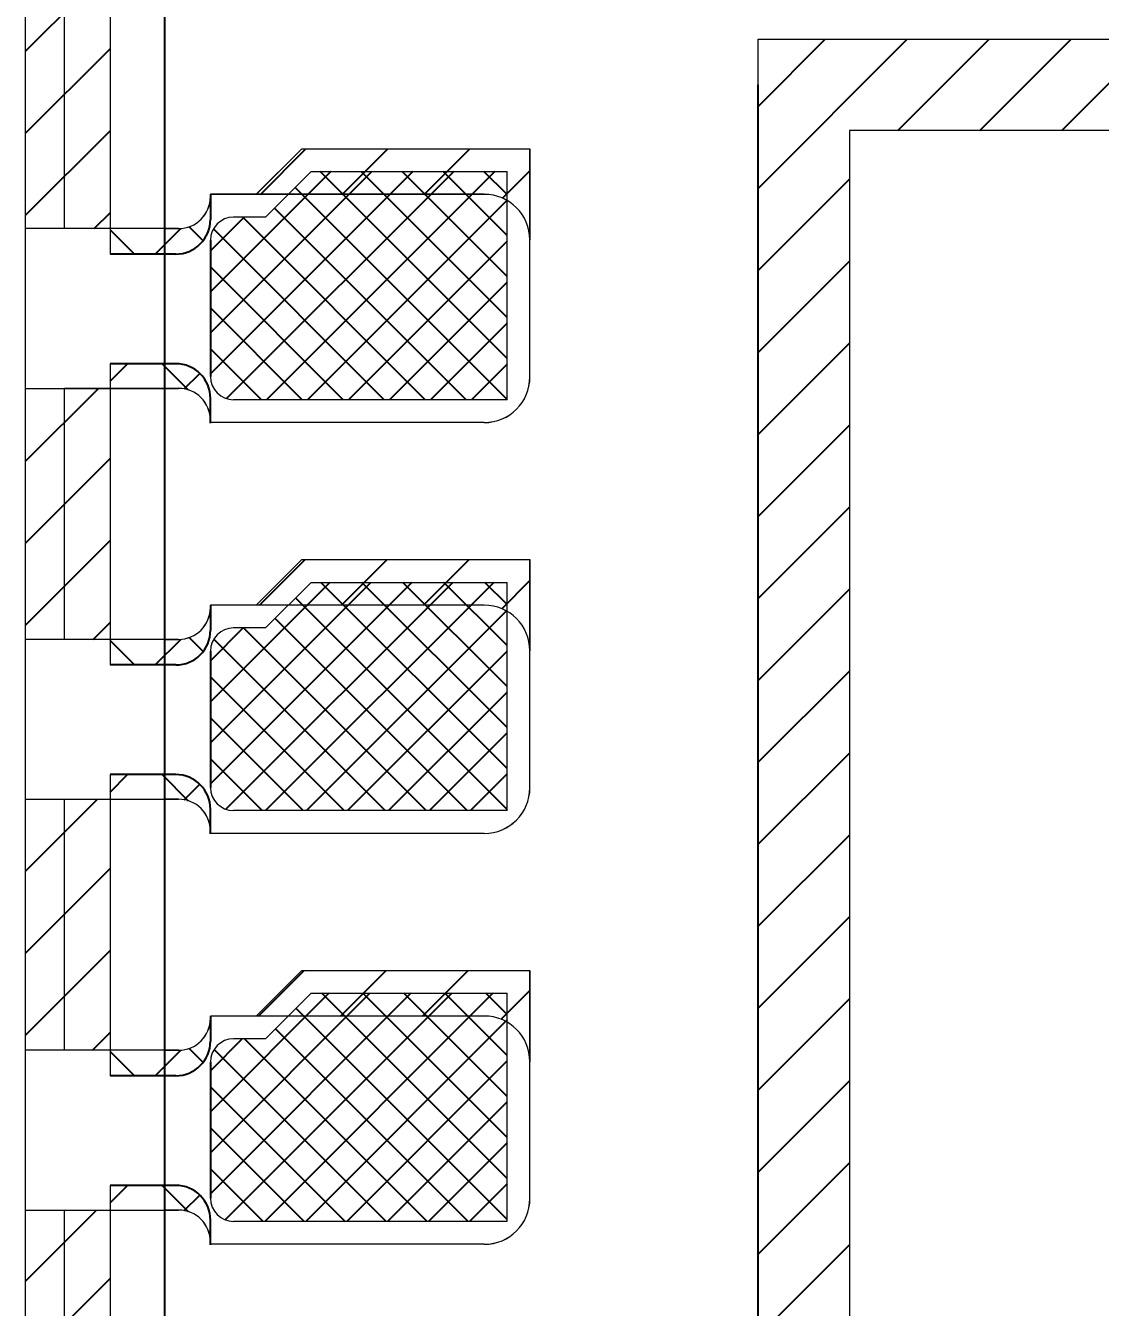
# Model space of a CAD drawing. Extents: x -4.2 to 13.4, y -4.2 to 26.3.
# Drawn here: x 10.206 to 10.795, y 22.799 to 23.501 of the extents above; entities that cross this region are included whole.
import ezdxf

# ---------------------------------------------------------------- set-up
doc = ezdxf.new("R2010")
doc.units = 0
doc.linetypes.add('SLD-Solid', pattern=[0])
doc.layers.add('AM_4', color=3, linetype='Continuous', lineweight=25)
doc.layers.add('LDF', color=7, linetype='SLD-Solid')
doc.layers.add('LF-LINE', color=1, linetype='Continuous')
doc.styles.get("Standard").update_dxf_attribs({"font": 'calibri.ttf'})
doc.dimstyles.new('副本 1 4', dxfattribs={"dimscale": 0.04, "dimtxt": 2.5, "dimasz": 2.5, "dimexe": 1.25, "dimexo": 0.625, "dimtad": 0, "dimdec": 3, "dimlfac": 2, "dimzin": 1, "dimtxsty": 'Standard', "dimcen": 2.5, "dimadec": 0, "dimazin": 0, "dimtfac": 1, "dimtdec": 3, "dimtmove": 0, "dimatfit": 3, "dimfxl": 1, "dimarcsym": 0})

# ---------------------------------------------------------------- blocks, each defined once
blk = doc.blocks.new('A$C153C7E87')
h = blk.add_hatch()
h.set_pattern_fill('ANSI31', color=256, scale=0.002, angle=-90)
h.set_pattern_definition([(315, (0.1790674, -0.5493263), (0.00449013, 0.00449013), [])])
h.paths.add_polyline_path([(0.18918, -0.5628), (0.18918, -0.49655), (0.17993, -0.49655), (0.17993, -0.5428), (0.17393, -0.5428), (0.17393, -0.5628)])
h.paths.add_polyline_path([(0.18918, -0.47905), (0.18918, -0.45155), (0.17993, -0.45155), (0.17993, -0.47905)])
h.paths.add_polyline_path([(0.18918, -0.43405), (0.18918, -0.40655), (0.17993, -0.40655), (0.17993, -0.43405)])
h.paths.add_polyline_path([(0.18918, -0.38905), (0.18918, -0.36155), (0.17993, -0.36155), (0.17993, -0.38905)])
h.paths.add_polyline_path([(0.18918, -0.34405), (0.18918, -0.31655), (0.17993, -0.31655), (0.17993, -0.34405)])
h.paths.add_polyline_path([(0.18918, -0.29905), (0.18918, -0.25405), (0.17993, -0.25405), (0.17993, -0.29905)])
h.paths.add_polyline_path([(0.18918, -0.23655), (0.18918, -0.20905), (0.17993, -0.20905), (0.17993, -0.23655)])
h.paths.add_polyline_path([(0.18918, -0.19155), (0.18918, -0.16405), (0.17993, -0.16405), (0.17993, -0.19155)])
h.paths.add_polyline_path([(0.18918, -0.14655), (0.18918, -0.11905), (0.17993, -0.11905), (0.17993, -0.14655)])
h.paths.add_polyline_path([(0.18918, -0.10155), (0.18918, -0.07405), (0.17993, -0.07405), (0.17993, -0.10155)])
h.paths.add_polyline_path([(0.18918, -0.05655), (0.18918, 0.0022), (0.17993, 0.0022), (0.17993, -0.05655)])
h.paths.add_polyline_path([(0.15893, 0.0232), (0.15893, 0.03245), (0.13818, 0.03245), (0.13818, 0.0232)])
h.paths.add_polyline_path([(0.12068, 0.0232), (0.12068, 0.03245), (0.09318, 0.03245), (0.09318, 0.0232)])
h.paths.add_polyline_path([(0.07568, 0.0232), (0.07568, 0.03245), (0.04818, 0.03245), (0.04818, 0.0232)])
h.paths.add_polyline_path([(0.03068, 0.0232), (0.03068, 0.03245), (0.00318, 0.03245), (0.00318, 0.0232)])
h.paths.add_polyline_path([(-0.01432, 0.0232), (-0.01432, 0.03245), (-0.04182, 0.03245), (-0.04182, 0.0232)])
h.paths.add_polyline_path([(-0.05932, 0.0232), (-0.05932, 0.03245), (-0.08682, 0.03245), (-0.08682, 0.0232)])
h.paths.add_polyline_path([(-0.10432, 0.0232), (-0.10432, 0.03245), (-0.13182, 0.03245), (-0.13182, 0.0232)])
h.paths.add_polyline_path([(-0.14932, 0.0232), (-0.14932, 0.03245), (-0.17682, 0.03245), (-0.17682, 0.0232)])
h.paths.add_polyline_path([(-0.19432, 0.0232), (-0.19432, 0.03245), (-0.22182, 0.03245), (-0.22182, 0.0232)])
h.paths.add_polyline_path([(-0.23932, 0.0232), (-0.23932, 0.03245), (-0.26682, 0.03245), (-0.26682, 0.0232)])
h.paths.add_polyline_path([(-0.28432, 0.0232), (-0.28432, 0.03245), (-0.31107, 0.03245), (-0.31107, 0.0232)])
h.paths.add_polyline_path([(-0.28732, -0.59805), (-0.28732, -0.5888), (-0.31107, -0.5888), (-0.31107, -0.59805)])
h.paths.add_polyline_path([(-0.24232, -0.59805), (-0.24232, -0.5888), (-0.26982, -0.5888), (-0.26982, -0.59805)])
h.paths.add_polyline_path([(-0.19732, -0.59805), (-0.19732, -0.5888), (-0.22482, -0.5888), (-0.22482, -0.59805)])
h.paths.add_polyline_path([(-0.15232, -0.59805), (-0.15232, -0.5888), (-0.17982, -0.5888), (-0.17982, -0.59805)])
h.paths.add_polyline_path([(-0.10732, -0.59805), (-0.10732, -0.5888), (-0.13482, -0.5888), (-0.13482, -0.59805)])
h.paths.add_polyline_path([(-0.06232, -0.59805), (-0.06232, -0.5888), (-0.08982, -0.5888), (-0.08982, -0.59805)])
h.paths.add_polyline_path([(-0.01732, -0.59805), (-0.01732, -0.5888), (-0.04482, -0.5888), (-0.04482, -0.59805)])
h.paths.add_polyline_path([(0.02768, -0.59805), (0.02768, -0.5888), (0.00018, -0.5888), (0.00018, -0.59805)])
h.paths.add_polyline_path([(0.07268, -0.59805), (0.07268, -0.5888), (0.04518, -0.5888), (0.04518, -0.59805)])
h.paths.add_polyline_path([(0.11768, -0.59805), (0.11768, -0.5888), (0.09018, -0.5888), (0.09018, -0.59805)])
h.paths.add_polyline_path([(0.15893, -0.59805), (0.15893, -0.5888), (0.13518, -0.5888), (0.13518, -0.59805)])
at = {"linetype": 'ByBlock', "ltscale": 10}
h = blk.add_hatch(dxfattribs=at)
h.set_pattern_fill('ANSI37', color=3, scale=0.002, angle=90, style=0)
h.set_pattern_definition([(135, (-0.193488, 0.0201184), (-0.0044901, -0.0044901), []), (225, (-0.193488, 0.0201184), (0.0044901, -0.0044901), [])])
h.paths.add_polyline_path([(-0.19432, 0.0232), (-0.19432, 0.0172), (-0.19162, 0.0172), (-0.19162, 0.0232)])
h.paths.add_polyline_path([(-0.19432, 0.0172), (-0.19432, 0.0157, -0.413571), (-0.19781, 0.0122), (-0.19542, 0.0122, 0.414214), (-0.19162, 0.016), (-0.19162, 0.0172)])
h.paths.add_polyline_path([(-0.17962, 0.0232), (-0.17962, 0.0172), (-0.17682, 0.0172), (-0.17682, 0.0232)])
h.paths.add_polyline_path([(-0.17962, 0.0172), (-0.17962, 0.016, 0.414214), (-0.17582, 0.0122), (-0.17331, 0.0122, -0.414856), (-0.17682, 0.0157), (-0.17682, 0.0172)])
h = blk.add_hatch(dxfattribs=at)
h.set_pattern_fill('ANSI37', color=3, scale=0.002, angle=90, style=0)
h.set_pattern_definition([(135, (-0.148488, 0.0201184), (-0.0044901, -0.0044901), []), (225, (-0.148488, 0.0201184), (0.0044901, -0.0044901), [])])
h.paths.add_polyline_path([(-0.14932, 0.0232), (-0.14932, 0.0172), (-0.14662, 0.0172), (-0.14662, 0.0232)])
h.paths.add_polyline_path([(-0.14932, 0.0172), (-0.14932, 0.0157, -0.413571), (-0.15281, 0.0122), (-0.15042, 0.0122, 0.414214), (-0.14662, 0.016), (-0.14662, 0.0172)])
h.paths.add_polyline_path([(-0.13462, 0.0232), (-0.13462, 0.0172), (-0.13182, 0.0172), (-0.13182, 0.0232)])
h.paths.add_polyline_path([(-0.13462, 0.0172), (-0.13462, 0.016, 0.414214), (-0.13082, 0.0122), (-0.12831, 0.0122, -0.414856), (-0.13182, 0.0157), (-0.13182, 0.0172)])
h = blk.add_hatch(dxfattribs=at)
h.set_pattern_fill('ANSI37', color=3, scale=0.002, angle=90, style=0)
h.set_pattern_definition([(135, (-0.103488, 0.0201184), (-0.0044901, -0.0044901), []), (225, (-0.103488, 0.0201184), (0.0044901, -0.0044901), [])])
h.paths.add_polyline_path([(-0.10432, 0.0232), (-0.10432, 0.0172), (-0.10162, 0.0172), (-0.10162, 0.0232)])
h.paths.add_polyline_path([(-0.10432, 0.0172), (-0.10432, 0.0157, -0.413571), (-0.10781, 0.0122), (-0.10542, 0.0122, 0.414214), (-0.10162, 0.016), (-0.10162, 0.0172)])
h.paths.add_polyline_path([(-0.08962, 0.0232), (-0.08962, 0.0172), (-0.08682, 0.0172), (-0.08682, 0.0232)])
h.paths.add_polyline_path([(-0.08962, 0.0172), (-0.08962, 0.016, 0.414214), (-0.08582, 0.0122), (-0.08331, 0.0122, -0.414856), (-0.08682, 0.0157), (-0.08682, 0.0172)])
h = blk.add_hatch()
h.set_pattern_fill('ANSI31', scale=0.002, angle=-90, style=0)
h.set_pattern_definition([(315, (-9.3719327, 7.568336), (0.004490128, 0.004490128), [])])
h.paths.add_polyline_path([(0.01193, -0.0228), (0.01193, 0.0022), (0.00693, 0.0072), (0.00693, -0.0178, -0.414214), (0.00193, -0.0228)], flags=17)
h.paths.add_polyline_path([(-0.03307, -0.0228), (-0.03307, 0.0022), (-0.03807, 0.0072), (-0.03807, -0.0178, -0.414214), (-0.04307, -0.0228)])
h.paths.add_polyline_path([(-0.07807, -0.0228), (-0.07807, 0.0022), (-0.08307, 0.0072), (-0.08307, -0.0178, -0.414214), (-0.08807, -0.0228)])
h.paths.add_polyline_path([(-0.12307, -0.0228), (-0.12307, 0.0022), (-0.12807, 0.0072), (-0.12807, -0.0178, -0.414214), (-0.13307, -0.0228)])
h.paths.add_polyline_path([(-0.16807, -0.0228), (-0.16807, 0.0022), (-0.17307, 0.0072), (-0.17307, -0.0178, -0.414214), (-0.17807, -0.0228)])
h.paths.add_polyline_path([(-0.21307, -0.0228), (-0.21307, 0.0022), (-0.21807, 0.0072), (-0.21807, -0.0178, -0.414214), (-0.22307, -0.0228)])
h.paths.add_polyline_path([(-0.25807, -0.0228), (-0.25807, 0.0022), (-0.26307, 0.0072), (-0.26307, -0.0178, -0.414214), (-0.26807, -0.0228)])
h.paths.add_polyline_path([(-0.28307, -0.0228, -0.414214), (-0.28807, -0.0178), (-0.28807, 0.0072), (-0.29307, 0.0022), (-0.29307, -0.0228)])
h.paths.add_polyline_path([(-0.28607, -0.0478), (-0.28607, -0.0378), (-0.31107, -0.0378), (-0.31607, -0.0428), (-0.29107, -0.0428, -0.414214)])
h.paths.add_polyline_path([(-0.28607, -0.0728), (-0.28607, -0.0628, -0.414214), (-0.29107, -0.0678), (-0.31607, -0.0678), (-0.31107, -0.0728)])
h.paths.add_polyline_path([(-0.29107, -0.1328, -0.414214), (-0.28607, -0.1378), (-0.28607, -0.1278), (-0.31107, -0.1278), (-0.31607, -0.1328)])
h.paths.add_polyline_path([(-0.28607, -0.1628), (-0.28607, -0.1528, -0.414214), (-0.29107, -0.1578), (-0.31607, -0.1578), (-0.31107, -0.1628)])
h.paths.add_polyline_path([(-0.28607, -0.2078), (-0.28607, -0.1978, -0.414214), (-0.29107, -0.2028), (-0.31607, -0.2028), (-0.31107, -0.2078)])
h.paths.add_polyline_path([(-0.29107, -0.2678, -0.414214), (-0.28607, -0.2728), (-0.28607, -0.2628), (-0.31107, -0.2628), (-0.31607, -0.2678)])
h.paths.add_polyline_path([(-0.25107, -0.3378), (-0.25107, -0.3228), (-0.25107, -0.2928), (-0.26107, -0.2928), (-0.26107, -0.3003), (-0.28607, -0.3003), (-0.28607, -0.2878, -0.414214), (-0.29107, -0.2928), (-0.31707, -0.2928), (-0.31207, -0.2978), (-0.31207, -0.3078), (-0.31707, -0.3128), (-0.32107, -0.3128), (-0.32107, -0.31305, -0.414214), (-0.32457, -0.31655), (-0.32607, -0.31655), (-0.32607, -0.33405), (-0.32457, -0.33405, -0.414214), (-0.32107, -0.33755), (-0.32107, -0.3378)])
h.paths.add_polyline_path([(-0.18107, -0.3478), (-0.18107, -0.3003), (-0.20607, -0.3003), (-0.20607, -0.3228), (-0.22857, -0.3228), (-0.22857, -0.3478)])
h.paths.add_polyline_path([(0.13893, -0.5428), (0.13893, -0.5728), (0.14893, -0.5628), (0.17393, -0.5628), (0.17393, -0.5428), (0.14893, -0.5428), (0.14893, -0.5253, 0.414214), (0.13893, -0.5153), (-0.29107, -0.5153, 0.414214), (-0.30107, -0.5253), (-0.30107, -0.5428), (-0.32607, -0.5428), (-0.32607, -0.5628), (-0.30107, -0.5628), (-0.29107, -0.5728), (-0.29107, -0.5428)])
h.paths.add_polyline_path([(-0.25107, -0.5688), (-0.24607, -0.5738), (-0.24607, -0.5578), (-0.26607, -0.5578), (-0.26607, -0.5738), (-0.26107, -0.5688)])
h.paths.add_polyline_path([(-0.20607, -0.5688), (-0.20107, -0.5738), (-0.20107, -0.5578), (-0.22107, -0.5578), (-0.22107, -0.5738), (-0.21607, -0.5688)])
h.paths.add_polyline_path([(-0.16107, -0.5688), (-0.15607, -0.5738), (-0.15607, -0.5578), (-0.17607, -0.5578), (-0.17607, -0.5738), (-0.17107, -0.5688)])
h.paths.add_polyline_path([(-0.11607, -0.5688), (-0.11107, -0.5738), (-0.11107, -0.5578), (-0.13107, -0.5578), (-0.13107, -0.5738), (-0.12607, -0.5688)])
h.paths.add_polyline_path([(-0.07107, -0.5688), (-0.06607, -0.5738), (-0.06607, -0.5578), (-0.08607, -0.5578), (-0.08607, -0.5738), (-0.08107, -0.5688)])
h.paths.add_polyline_path([(-0.02607, -0.5688), (-0.02107, -0.5738), (-0.02107, -0.5578), (-0.04107, -0.5578), (-0.04107, -0.5738), (-0.03607, -0.5688)])
h.paths.add_polyline_path([(0.01893, -0.5688), (0.02393, -0.5738), (0.02393, -0.5578), (0.00393, -0.5578), (0.00393, -0.5738), (0.00893, -0.5688)])
h.paths.add_polyline_path([(0.06393, -0.5688), (0.06893, -0.5738), (0.06893, -0.5578), (0.04893, -0.5578), (0.04893, -0.5738), (0.05393, -0.5688)])
h.paths.add_polyline_path([(0.10893, -0.5688), (0.11393, -0.5738), (0.11393, -0.5578), (0.09393, -0.5578), (0.09393, -0.5738), (0.09893, -0.5688)])
h.paths.add_polyline_path([(0.16493, -0.4753), (0.15993, -0.4703), (0.15993, -0.4603), (0.16493, -0.4553), (0.14893, -0.4553), (0.14893, -0.4753)])
h.paths.add_polyline_path([(0.16493, -0.4303), (0.15993, -0.4253), (0.15993, -0.4153), (0.16493, -0.4103), (0.14893, -0.4103), (0.14893, -0.4303)])
h.paths.add_polyline_path([(0.16493, -0.3853), (0.15993, -0.3803), (0.15993, -0.3703), (0.16493, -0.3653), (0.14893, -0.3653), (0.14893, -0.3853)])
h.paths.add_polyline_path([(0.16493, -0.3403), (0.15993, -0.3353), (0.15993, -0.3253), (0.16493, -0.3203), (0.14893, -0.3203), (0.14893, -0.3403)])
h.paths.add_polyline_path([(0.14693, -0.0578), (0.14693, -0.0528), (0.14693, 0.0022), (0.14227, 0.00686), (0.14193, 0.00651), (0.14193, -0.0178, -0.414214), (0.13693, -0.0228), (0.12193, -0.0228, -0.414214), (0.11693, -0.0178), (0.11693, 0.0072), (0.11193, 0.0022), (0.11193, -0.0628), (0.01193, -0.0628), (0.01193, -0.0478), (-0.04107, -0.0478, 0.414214), (-0.04607, -0.0528), (-0.04607, -0.0703, 0.414214), (-0.03857, -0.0778), (-0.03607, -0.0778), (-0.03607, -0.0578), (0.00693, -0.0578), (0.00693, -0.0678), (0.11693, -0.0678), (0.11693, -0.0578)])
h.paths.add_polyline_path([(0.16493, -0.0978), (0.15993, -0.0928), (0.15993, -0.0828), (0.16493, -0.0778), (0.14893, -0.0778), (0.14893, -0.0978)])
h.paths.add_polyline_path([(0.16493, -0.1428), (0.15993, -0.1378), (0.15993, -0.1278), (0.16493, -0.1228), (0.14893, -0.1228), (0.14893, -0.1428)])
h.paths.add_polyline_path([(0.16493, -0.1878), (0.15993, -0.1828), (0.15993, -0.1728), (0.16493, -0.1678), (0.14893, -0.1678), (0.14893, -0.1878)])
h.paths.add_polyline_path([(0.16493, -0.2328), (0.15993, -0.2278), (0.15993, -0.2178), (0.16493, -0.2128), (0.14893, -0.2128), (0.14893, -0.2328)])
h.paths.add_polyline_path([(0.15993, -0.2628), (0.15993, -0.2578), (0.14693, -0.2578), (0.14693, -0.2528), (-0.03607, -0.2528), (-0.03607, -0.0928), (-0.03857, -0.0928, 0.414214), (-0.04607, -0.1003), (-0.04607, -0.2578, 0.414214), (-0.04107, -0.2628)])
h.paths.add_polyline_path([(-0.26107, -0.2478), (-0.26107, -0.2628), (-0.16607, -0.2628), (-0.16607, -0.2928), (-0.07607, -0.2928), (-0.07607, -0.26949), (-0.07607, -0.2628), (-0.06607, -0.2628), (-0.06607, -0.0478), (-0.26107, -0.0478), (-0.26107, -0.0878), (-0.29107, -0.0878, -0.414214), (-0.28607, -0.0928), (-0.28607, -0.1078, -0.414214), (-0.29107, -0.1128), (-0.26107, -0.1128), (-0.26107, -0.2228), (-0.29107, -0.2228, -0.414214), (-0.28607, -0.2278), (-0.28607, -0.2428, -0.414214), (-0.29107, -0.2478)])
h.paths.add_polyline_path([(-0.25107, -0.0828), (-0.22607, -0.0578), (-0.07607, -0.0578), (-0.07607, -0.2528), (-0.25107, -0.2528)], flags=16)
edge = h.paths.add_edge_path()
edge.add_line((0.07193, 0.0082), (0.05193, 0.0082))
edge.add_line((0.05193, 0.0082), (0.05193, -0.0178))
edge.add_arc((0.04693, -0.0178), 0.005, -90, 0, ccw=False)
edge.add_line((0.04693, -0.0228), (0.03193, -0.0228))
edge.add_arc((0.03193, -0.0178), 0.005, -180, -90, ccw=False)
edge.add_line((0.02693, -0.0178), (0.02693, -0.0378))
edge.add_line((0.02693, -0.0378), (0.02693, -0.0478))
edge.add_line((0.02693, -0.0478), (0.09693, -0.0478))
edge.add_line((0.09693, -0.0478), (0.09693, -0.0178))
edge.add_arc((0.09193, -0.0178), 0.005, -90, 0, ccw=False)
edge.add_line((0.09193, -0.0228), (0.07693, -0.0228))
edge.add_arc((0.07693, -0.0178), 0.005, -180, -90, ccw=False)
edge.add_line((0.07193, -0.0178), (0.07193, 0.0082))
h = blk.add_hatch()
h.set_pattern_fill('NET', color=3, scale=0.002, angle=-45)
h.set_pattern_definition([(315, (-0.203535, 1.6764185), (0.004490128, 0.004490128), []), (45, (-0.203535, 1.6764185), (-0.004490128, 0.004490128), [])])
edge = h.paths.add_edge_path()
edge.add_line((-0.03607, -0.0778), (-0.03607, -0.0928))
edge.add_line((-0.03607, -0.0928), (0.09643, -0.0928))
edge.add_arc((0.09643, -0.0853), 0.0075, 270, 360)
edge.add_arc((0.09643, -0.0853), 0.0075, 0, 90)
edge.add_line((0.09643, -0.0778), (-0.03607, -0.0778))
edge = h.paths.add_edge_path()
edge.add_arc((0.15893, -0.0653), 0.005, 0, 360)
edge = h.paths.add_edge_path()
edge.add_arc((0.15893, -0.1103), 0.005, 0, 360)
edge = h.paths.add_edge_path()
edge.add_arc((0.15893, -0.1553), 0.005, 0, 360)
edge = h.paths.add_edge_path()
edge.add_arc((0.15893, -0.2003), 0.005, 0, 360)
edge = h.paths.add_edge_path()
edge.add_arc((0.15893, -0.2453), 0.005, 0, 360)
edge = h.paths.add_edge_path()
edge.add_arc((0.15893, -0.3078), 0.005, 0, 360)
edge = h.paths.add_edge_path()
edge.add_arc((0.15893, -0.3528), 0.005, 0, 360)
edge = h.paths.add_edge_path()
edge.add_arc((0.15893, -0.3978), 0.005, 0, 360)
edge = h.paths.add_edge_path()
edge.add_arc((0.15893, -0.4428), 0.005, 0, 360)
edge = h.paths.add_edge_path()
edge.add_arc((0.15893, -0.4878), 0.005, 0, 360)
h.paths.add_polyline_path([(0.13893, -0.4953), (0.13893, -0.2928), (-0.07607, -0.2928), (-0.07607, -0.3028), (-0.07607, -0.31655), (-0.06107, -0.31655), (-0.06107, -0.30655), (-0.02107, -0.30655), (-0.02107, -0.47405), (-0.12107, -0.47405), (-0.12107, -0.31655), (-0.07607, -0.31655), (-0.07607, -0.3028), (-0.16607, -0.3028), (-0.16607, -0.3628), (-0.29107, -0.3628), (-0.29107, -0.4953)])
h.paths.add_polyline_path([(0.00893, -0.47405), (0.00893, -0.30655), (0.10893, -0.30655), (0.10893, -0.47405)], flags=16)
h.paths.add_polyline_path([(-0.15107, -0.47405), (-0.25107, -0.47405), (-0.25107, -0.37405), (-0.15107, -0.37405)], flags=16)
h.paths.add_polyline_path([(-0.22857, -0.3003), (-0.20607, -0.3003), (-0.20607, -0.2928), (-0.24357, -0.2928), (-0.24357, -0.3228), (-0.22857, -0.3228)], flags=17)
edge = h.paths.add_edge_path()
edge.add_arc((-0.31207, -0.3878), 0.005, 0, 360)
edge = h.paths.add_edge_path()
edge.add_arc((-0.31207, -0.4328), 0.005, 0, 360)
edge = h.paths.add_edge_path()
edge.add_arc((-0.31207, -0.4778), 0.005, 0, 360)
at = {"color": 6, "linetype": 'SLD-Solid'}
blk.add_line((-0.32607, 0.0172), (0.17393, 0.0172), dxfattribs=at)
blk.add_line((-0.32607, 0.0172), (0.17393, 0.0172), dxfattribs=at)
at = {"layer": 'LDF', "linetype": 'SLD-Solid', "lineweight": 15}
for p, q in [((-0.34132, 0.03245), (0.18918, 0.03245)), ((-0.22182, 0.03245), (-0.19432, 0.03245)), ((-0.22182, 0.03245), (-0.19432, 0.03245)), ((-0.19432, 0.03245), (-0.19432, 0.0232)), ((-0.19432, 0.03245), (-0.19432, 0.0172)), ((-0.19432, 0.03245), (-0.19432, 0.0232)), ((-0.19432, 0.03245), (-0.19432, 0.0172)), ((-0.17682, 0.0172), (-0.17682, 0.03245)), ((-0.17682, 0.0232), (-0.17682, 0.03245)), ((-0.17682, 0.03245), (-0.14932, 0.03245)), ((-0.17682, 0.0172), (-0.17682, 0.03245)), ((-0.17682, 0.0232), (-0.17682, 0.03245)), ((-0.17682, 0.03245), (-0.14932, 0.03245)), ((-0.14932, 0.03245), (-0.14932, 0.0232)), ((-0.14932, 0.03245), (-0.14932, 0.0172)), ((-0.14932, 0.03245), (-0.14932, 0.0232)), ((-0.14932, 0.03245), (-0.14932, 0.0172)), ((-0.13182, 0.0172), (-0.13182, 0.03245)), ((-0.13182, 0.0232), (-0.13182, 0.03245)), ((-0.13182, 0.03245), (-0.10432, 0.03245)), ((-0.13182, 0.0172), (-0.13182, 0.03245)), ((-0.13182, 0.0232), (-0.13182, 0.03245)), ((-0.13182, 0.03245), (-0.10432, 0.03245)), ((-0.10432, 0.03245), (-0.10432, 0.0232)), ((-0.10432, 0.03245), (-0.10432, 0.0172)), ((-0.10432, 0.03245), (-0.10432, 0.0232)), ((-0.10432, 0.03245), (-0.10432, 0.0172)), ((-0.08682, 0.0172), (-0.08682, 0.03245)), ((-0.08682, 0.0232), (-0.08682, 0.03245)), ((-0.08682, 0.03245), (-0.05932, 0.03245)), ((-0.08682, 0.0172), (-0.08682, 0.03245)), ((-0.08682, 0.0232), (-0.08682, 0.03245)), ((-0.08682, 0.03245), (-0.05932, 0.03245)), ((-0.19432, 0.0282), (-0.19432, 0.0172)), ((-0.17682, 0.0172), (-0.17682, 0.0282)), ((-0.14932, 0.0282), (-0.14932, 0.0172)), ((-0.13182, 0.0172), (-0.13182, 0.0282)), ((-0.10432, 0.0282), (-0.10432, 0.0172)), ((-0.08682, 0.0172), (-0.08682, 0.0282)), ((-0.19162, 0.0232), (-0.22462, 0.0232)), ((-0.19162, 0.0232), (-0.22462, 0.0232)), ((-0.19432, 0.0232), (-0.19432, 0.0172)), ((-0.19432, 0.0232), (-0.19432, 0.0172)), ((-0.19432, 0.0232), (-0.19432, 0.0172)), ((-0.19432, 0.0232), (-0.19432, 0.0172)), ((-0.14662, 0.0232), (-0.17962, 0.0232)), ((-0.14662, 0.0232), (-0.17861, 0.0232)), ((-0.17682, 0.0172), (-0.17682, 0.0232)), ((-0.17682, 0.0172), (-0.17682, 0.0232)), ((-0.17682, 0.0172), (-0.17682, 0.0232)), ((-0.17682, 0.0172), (-0.17682, 0.0232)), ((-0.14932, 0.0232), (-0.14932, 0.0172)), ((-0.14932, 0.0232), (-0.14932, 0.0172)), ((-0.14932, 0.0232), (-0.14932, 0.0172)), ((-0.14932, 0.0232), (-0.14932, 0.0172)), ((-0.10162, 0.0232), (-0.13462, 0.0232)), ((-0.10162, 0.0232), (-0.13462, 0.0232)), ((-0.13182, 0.0172), (-0.13182, 0.0232)), ((-0.13182, 0.0172), (-0.13182, 0.0232)), ((-0.13182, 0.0172), (-0.13182, 0.0232)), ((-0.13182, 0.0172), (-0.13182, 0.0232)), ((-0.10432, 0.0232), (-0.10432, 0.0172)), ((-0.10432, 0.0232), (-0.10432, 0.0172)), ((-0.10432, 0.0232), (-0.10432, 0.0172)), ((-0.10432, 0.0232), (-0.10432, 0.0172)), ((-0.05662, 0.0232), (-0.08962, 0.0232)), ((-0.05662, 0.0232), (-0.08962, 0.0232)), ((-0.08682, 0.0172), (-0.08682, 0.0232)), ((-0.08682, 0.0172), (-0.08682, 0.0232)), ((-0.08682, 0.0172), (-0.08682, 0.0232)), ((-0.08682, 0.0172), (-0.08682, 0.0232)), ((-0.19432, 0.0172), (-0.19432, 0.0157)), ((-0.19432, 0.0172), (-0.19432, 0.0157)), ((-0.19432, 0.0172), (-0.17682, 0.0172)), ((-0.19432, 0.0157), (-0.19432, 0.0172)), ((-0.19432, 0.0172), (-0.19432, 0.0157)), ((-0.17682, 0.0157), (-0.17682, 0.0172)), ((-0.17682, 0.0157), (-0.17682, 0.0172)), ((-0.17682, 0.0172), (-0.17682, 0.0157)), ((-0.17682, 0.0157), (-0.17682, 0.0172)), ((-0.14932, 0.0172), (-0.14932, 0.0157)), ((-0.14932, 0.0172), (-0.14932, 0.0157)), ((-0.14932, 0.0172), (-0.13182, 0.0172)), ((-0.14932, 0.0157), (-0.14932, 0.0172)), ((-0.14932, 0.0172), (-0.14932, 0.0157)), ((-0.13182, 0.0157), (-0.13182, 0.0172)), ((-0.13182, 0.0157), (-0.13182, 0.0172)), ((-0.13182, 0.0172), (-0.13182, 0.0157)), ((-0.13182, 0.0157), (-0.13182, 0.0172)), ((-0.10432, 0.0172), (-0.10432, 0.0157)), ((-0.10432, 0.0172), (-0.10432, 0.0157)), ((-0.10432, 0.0172), (-0.08682, 0.0172)), ((-0.10432, 0.0157), (-0.10432, 0.0172)), ((-0.10432, 0.0172), (-0.10432, 0.0157)), ((-0.08682, 0.0157), (-0.08682, 0.0172)), ((-0.08682, 0.0157), (-0.08682, 0.0172)), ((-0.08682, 0.0172), (-0.08682, 0.0157)), ((-0.08682, 0.0157), (-0.08682, 0.0172)), ((-0.19807, 0.0122), (-0.19782, 0.0122)), ((-0.19807, -0.0178), (-0.19807, 0.0122)), ((-0.19807, 0.0122), (-0.19782, 0.0122)), ((-0.19782, 0.0122), (-0.19807, 0.0122)), ((-0.19807, 0.0122), (-0.19782, 0.0122)), ((-0.17332, 0.0122), (-0.17307, 0.0122)), ((-0.17332, 0.0122), (-0.17307, 0.0122)), ((-0.17307, 0.0122), (-0.17332, 0.0122)), ((-0.17332, 0.0122), (-0.17307, 0.0122)), ((-0.17307, 0.0072), (-0.17307, 0.0122)), ((-0.17307, -0.0178), (-0.17307, 0.0122)), ((-0.15307, 0.0122), (-0.15282, 0.0122)), ((-0.15307, -0.0178), (-0.15307, 0.0122)), ((-0.15307, 0.0122), (-0.15282, 0.0122)), ((-0.15282, 0.0122), (-0.15307, 0.0122)), ((-0.15307, 0.0122), (-0.15282, 0.0122)), ((-0.12832, 0.0122), (-0.12807, 0.0122)), ((-0.12832, 0.0122), (-0.12807, 0.0122)), ((-0.12807, 0.0122), (-0.12832, 0.0122)), ((-0.12832, 0.0122), (-0.12807, 0.0122)), ((-0.12807, 0.0072), (-0.12807, 0.0122)), ((-0.12807, -0.0178), (-0.12807, 0.0122)), ((-0.10807, 0.0122), (-0.10782, 0.0122)), ((-0.10807, -0.0178), (-0.10807, 0.0122)), ((-0.10807, 0.0122), (-0.10782, 0.0122)), ((-0.10782, 0.0122), (-0.10807, 0.0122)), ((-0.10807, 0.0122), (-0.10782, 0.0122)), ((-0.08332, 0.0122), (-0.08307, 0.0122)), ((-0.08332, 0.0122), (-0.08307, 0.0122)), ((-0.08307, 0.0122), (-0.08332, 0.0122)), ((-0.08332, 0.0122), (-0.08307, 0.0122)), ((-0.08307, 0.0072), (-0.08307, 0.0122)), ((-0.08307, -0.0178), (-0.08307, 0.0122)), ((-0.17307, -0.0178), (-0.17307, 0.0072)), ((-0.17307, 0.0072), (-0.16807, 0.0022)), ((-0.12807, -0.0178), (-0.12807, 0.0072)), ((-0.12807, 0.0072), (-0.12307, 0.0022)), ((-0.08307, -0.0178), (-0.08307, 0.0072)), ((-0.08307, 0.0072), (-0.07807, 0.0022)), ((-0.16807, 0.0022), (-0.16807, -0.0228)), ((-0.12307, 0.0022), (-0.12307, -0.0228)), ((-0.07807, 0.0022), (-0.07807, -0.0228)), ((-0.19307, -0.0228), (-0.17807, -0.0228)), ((-0.19307, -0.0228), (-0.16807, -0.0228)), ((-0.16807, -0.0228), (-0.17807, -0.0228)), ((-0.14807, -0.0228), (-0.13307, -0.0228)), ((-0.14807, -0.0228), (-0.12307, -0.0228)), ((-0.12307, -0.0228), (-0.13307, -0.0228)), ((-0.10307, -0.0228), (-0.08807, -0.0228)), ((-0.10307, -0.0228), (-0.07807, -0.0228)), ((-0.07807, -0.0228), (-0.08807, -0.0228)), ((-0.26107, -0.0478), (-0.06607, -0.0478)), ((-0.06607, -0.0478), (-0.06607, -0.2628)), ((-0.07607, -0.0578), (-0.22607, -0.0578)), ((-0.07607, -0.2528), (-0.07607, -0.0578))]:
    blk.add_line(p, q, dxfattribs=at)
for centre, radius, start, end in [((-0.19782, 0.0157), 0.0035, 270, 0), ((-0.19782, 0.0157), 0.0035, 270, 0), ((-0.19782, 0.0157), 0.0035, 270, 0), ((-0.19782, 0.0157), 0.0035, 270, 0), ((-0.19782, 0.0157), 0.0035, 270, 0), ((-0.19782, 0.0157), 0.0035, 270, 0), ((-0.19782, 0.0157), 0.0035, 270, 0), ((-0.17332, 0.0157), 0.0035, 180, 270), ((-0.17332, 0.0157), 0.0035, 180, 270), ((-0.17332, 0.0157), 0.0035, 180, 270), ((-0.17332, 0.0157), 0.0035, 180, 270), ((-0.17332, 0.0157), 0.0035, 180, 270), ((-0.17332, 0.0157), 0.0035, 180, 270), ((-0.15282, 0.0157), 0.0035, 270, 0), ((-0.15282, 0.0157), 0.0035, 270, 0), ((-0.15282, 0.0157), 0.0035, 270, 0), ((-0.15282, 0.0157), 0.0035, 270, 0), ((-0.15282, 0.0157), 0.0035, 270, 0), ((-0.15282, 0.0157), 0.0035, 270, 0), ((-0.15282, 0.0157), 0.0035, 270, 0), ((-0.12832, 0.0157), 0.0035, 180, 270), ((-0.12832, 0.0157), 0.0035, 180, 270), ((-0.12832, 0.0157), 0.0035, 180, 270), ((-0.12832, 0.0157), 0.0035, 180, 270), ((-0.12832, 0.0157), 0.0035, 180, 270), ((-0.12832, 0.0157), 0.0035, 180, 270), ((-0.10782, 0.0157), 0.0035, 270, 0), ((-0.10782, 0.0157), 0.0035, 270, 0), ((-0.10782, 0.0157), 0.0035, 270, 0), ((-0.10782, 0.0157), 0.0035, 270, 0), ((-0.10782, 0.0157), 0.0035, 270, 0), ((-0.10782, 0.0157), 0.0035, 270, 0), ((-0.10782, 0.0157), 0.0035, 270, 0), ((-0.08332, 0.0157), 0.0035, 180, 270), ((-0.08332, 0.0157), 0.0035, 180, 270), ((-0.08332, 0.0157), 0.0035, 180, 270), ((-0.08332, 0.0157), 0.0035, 180, 270), ((-0.08332, 0.0157), 0.0035, 180, 270), ((-0.08332, 0.0157), 0.0035, 180, 270), ((-0.19307, -0.0178), 0.005, 180, 270), ((-0.19307, -0.0178), 0.005, 180, 270), ((-0.17807, -0.0178), 0.005, 270, 0), ((-0.17807, -0.0178), 0.005, 270, 0), ((-0.14807, -0.0178), 0.005, 180, 270), ((-0.14807, -0.0178), 0.005, 180, 270), ((-0.13307, -0.0178), 0.005, 270, 0), ((-0.13307, -0.0178), 0.005, 270, 0), ((-0.10307, -0.0178), 0.005, 180, 270), ((-0.10307, -0.0178), 0.005, 180, 270), ((-0.08807, -0.0178), 0.005, 270, 0), ((-0.08807, -0.0178), 0.005, 270, 0)]:
    blk.add_arc(centre, radius, start, end, dxfattribs=at)
at = {"layer": 'LF-LINE'}
for p, q in [((-0.19162, 0.016), (-0.19162, 0.0232)), ((-0.17962, 0.016), (-0.17962, 0.0232)), ((-0.14662, 0.016), (-0.14662, 0.0232)), ((-0.13462, 0.016), (-0.13462, 0.0232)), ((-0.10162, 0.016), (-0.10162, 0.0232)), ((-0.08962, 0.016), (-0.08962, 0.0232)), ((-0.19812, 0.0122), (-0.19542, 0.0122)), ((-0.17312, 0.0122), (-0.17582, 0.0122)), ((-0.15312, 0.0122), (-0.15042, 0.0122)), ((-0.12812, 0.0122), (-0.13082, 0.0122)), ((-0.10812, 0.0122), (-0.10542, 0.0122)), ((-0.08312, 0.0122), (-0.08582, 0.0122))]:
    blk.add_line(p, q, dxfattribs=at)
for centre, start, end in [((-0.19542, 0.016), 270, 0), ((-0.17582, 0.016), 180, 270), ((-0.15042, 0.016), 270, 0), ((-0.13082, 0.016), 180, 270), ((-0.10542, 0.016), 270, 0), ((-0.08582, 0.016), 180, 270)]:
    blk.add_arc(centre, 0.0038, start, end, dxfattribs=at)
blk = doc.blocks.new('*D20')
at = {"layer": 'AM_4', "color": 0, "linetype": 'ByBlock', "lineweight": -2, "transparency": 16777216}
for p, q in [((637.64994, 1023.53677), (637.64994, 1023.6565)), ((638.47537, 1023.43677), (637.59994, 1023.43677)), ((637.64994, 1023.31177), (637.64994, 1023.43677)), ((638.47537, 1023.31177), (637.59994, 1023.31177)), ((637.64994, 1023.21177), (637.64994, 1023.11177))]:
    blk.add_line(p, q, dxfattribs=at)
at = {"layer": 'AM_4', "color": 0, "linetype": 'ByBlock', "transparency": 16777216}
for points in [[(637.63327, 1023.53677), (637.6666, 1023.53677), (637.64994, 1023.43677)], [(637.63327, 1023.21177), (637.6666, 1023.21177), (637.64994, 1023.31177)]]:
    blk.add_solid(points, dxfattribs=at)
at = {"layer": 'Defpoints', "color": 0, "linetype": 'ByBlock', "transparency": 16777216}
for p in [(637.64994, 1023.43677), (638.50037, 1023.43677), (638.50037, 1023.31177)]:
    blk.add_point(p, dxfattribs=at)
at = {"layer": 'AM_4', "color": 0, "linetype": 'ByBlock', "transparency": 16777216, "insert": (637.64994, 1023.93304), "char_height": 0.1, "attachment_point": 5, "rotation": 90}
blk.add_mtext('min0.25', dxfattribs=at)
blk = doc.blocks.new('*D26')
at = {"layer": 'AM_4', "color": 0, "linetype": 'ByBlock', "lineweight": -2, "transparency": 16777216}
for p, q in [((637.94977, 1022.41177), (637.94977, 1022.51865)), ((638.4874, 1022.31177), (637.89977, 1022.31177)), ((637.94977, 1022.16177), (637.94977, 1022.31177)), ((638.4874, 1022.16177), (637.89977, 1022.16177)), ((637.94977, 1022.06177), (637.94977, 1021.96177))]:
    blk.add_line(p, q, dxfattribs=at)
at = {"layer": 'AM_4', "color": 0, "linetype": 'ByBlock', "transparency": 16777216}
for points in [[(637.9331, 1022.41177), (637.96643, 1022.41177), (637.94977, 1022.31177)], [(637.9331, 1022.06177), (637.96643, 1022.06177), (637.94977, 1022.16177)]]:
    blk.add_solid(points, dxfattribs=at)
at = {"layer": 'Defpoints', "color": 0, "linetype": 'ByBlock', "transparency": 16777216}
for p in [(638.5124, 1022.31177), (637.94977, 1022.16177), (638.5124, 1022.16177)]:
    blk.add_point(p, dxfattribs=at)
at = {"layer": 'AM_4', "color": 0, "linetype": 'ByBlock', "transparency": 16777216, "insert": (637.94977, 1022.83677), "char_height": 0.1, "attachment_point": 5, "rotation": 90}
blk.add_mtext('min0,300', dxfattribs=at)

msp = doc.modelspace()

# ---------------------------------------------------------------- linework, layer by layer
at = {"color": 6, "linetype": 'SLD-Solid'}
msp.add_line((10.28254, 22.19332), (10.28254, 24.69332), dxfattribs=at)
at = {"color": 252, "linetype": 'ByBlock'}
msp.add_line((10.60754, 22.51832), (10.60754, 23.46832), dxfattribs=at)
at = {"layer": 'AM_4', "color": 6, "linetype": 'Continuous'}
for p, q in [((10.41834, 23.42082), (10.30754, 23.31002)), ((10.39589, 23.42082), (10.30754, 23.33247)), ((10.37344, 23.42082), (10.30754, 23.35492)), ((10.44079, 23.42082), (10.31639, 23.29642)), ((10.46324, 23.42082), (10.33824, 23.29582)), ((10.47004, 23.31836), (10.36757, 23.42082)), ((10.47004, 23.34081), (10.39003, 23.42082)), ((10.47004, 23.36326), (10.41248, 23.42082)), ((10.47004, 23.38571), (10.43493, 23.42082)), ((10.47004, 23.40816), (10.45738, 23.42082)), ((10.47004, 23.29591), (10.35392, 23.41203)), ((10.47004, 23.40517), (10.36069, 23.29582)), ((10.32599, 23.39582), (10.30754, 23.37738)), ((10.42522, 23.29582), (10.32522, 23.39582)), ((10.44767, 23.29582), (10.3427, 23.4008)), ((10.40277, 23.29582), (10.3092, 23.3894)), ((10.47004, 23.38272), (10.38314, 23.29582)), ((10.38032, 23.29582), (10.30754, 23.36861)), ((10.47004, 23.36027), (10.40559, 23.29582)), ((10.35787, 23.29582), (10.30754, 23.34615)), ((10.47004, 23.33782), (10.42804, 23.29582)), ((10.33542, 23.29582), (10.30754, 23.3237)), ((10.47004, 23.31537), (10.45049, 23.29582)), ((10.41785, 23.19582), (10.30754, 23.08552)), ((10.3954, 23.19582), (10.30754, 23.10797)), ((10.37295, 23.19582), (10.30754, 23.13042)), ((10.4403, 23.19582), (10.31602, 23.07155)), ((10.46275, 23.19582), (10.33775, 23.07082)), ((10.47004, 23.09385), (10.36807, 23.19582)), ((10.47004, 23.1163), (10.39052, 23.19582)), ((10.47004, 23.13875), (10.41297, 23.19582)), ((10.47004, 23.1612), (10.43542, 23.19582)), ((10.47004, 23.18365), (10.45787, 23.19582)), ((10.47004, 23.0714), (10.35417, 23.18727)), ((10.47004, 23.18066), (10.3602, 23.07082)), ((10.44817, 23.07082), (10.34294, 23.17605)), ((10.32549, 23.17082), (10.30754, 23.15287)), ((10.40327, 23.07082), (10.30938, 23.16471)), ((10.42572, 23.07082), (10.32572, 23.17082)), ((10.47004, 23.15821), (10.38265, 23.07082)), ((10.38081, 23.07082), (10.30754, 23.1441)), ((10.47004, 23.13576), (10.4051, 23.07082)), ((10.35836, 23.07082), (10.30754, 23.12165)), ((10.47004, 23.11331), (10.42755, 23.07082)), ((10.33591, 23.07082), (10.30754, 23.0992)), ((10.47004, 23.09086), (10.45, 23.07082)), ((10.41735, 22.97082), (10.30754, 22.86101)), ((10.3949, 22.97082), (10.30754, 22.88346)), ((10.37245, 22.97082), (10.30754, 22.90591)), ((10.4398, 22.97082), (10.31566, 22.84668)), ((10.46225, 22.97082), (10.33725, 22.84582)), ((10.47004, 22.86935), (10.36856, 22.97082)), ((10.47004, 22.8918), (10.39101, 22.97082)), ((10.47004, 22.91425), (10.41346, 22.97082)), ((10.47004, 22.9367), (10.43591, 22.97082)), ((10.47004, 22.95915), (10.45836, 22.97082)), ((10.47004, 22.8469), (10.35441, 22.96252)), ((10.47004, 22.95616), (10.35971, 22.84582)), ((10.44866, 22.84582), (10.34319, 22.9513)), ((10.325, 22.94582), (10.30754, 22.92836)), ((10.40376, 22.84582), (10.30957, 22.94001)), ((10.42621, 22.84582), (10.32621, 22.94582)), ((10.47004, 22.93371), (10.38216, 22.84582)), ((10.38131, 22.84582), (10.30754, 22.91959)), ((10.47004, 22.91126), (10.40461, 22.84582)), ((10.35886, 22.84582), (10.30754, 22.89714)), ((10.47004, 22.88881), (10.42706, 22.84582)), ((10.33641, 22.84582), (10.30754, 22.87469)), ((10.47004, 22.86636), (10.44951, 22.84582))]:
    msp.add_line(p, q, dxfattribs=at)
at = {"layer": 'AM_4', "linetype": 'SLD-Solid', "lineweight": 15}
for p, q in [((10.33772, 23.39582), (10.36272, 23.42082)), ((10.36272, 23.42082), (10.47004, 23.42082)), ((10.47004, 23.29582), (10.47004, 23.42082)), ((10.33772, 23.39582), (10.32024, 23.39582)), ((10.47004, 23.29582), (10.32024, 23.29582)), ((10.33772, 23.17082), (10.36272, 23.19582)), ((10.36272, 23.19582), (10.47004, 23.19582)), ((10.47004, 23.07082), (10.47004, 23.19582)), ((10.33772, 23.17082), (10.32024, 23.17082)), ((10.47004, 23.07082), (10.32024, 23.07082)), ((10.33772, 22.94582), (10.36272, 22.97082)), ((10.36272, 22.97082), (10.47004, 22.97082)), ((10.47004, 22.84582), (10.47004, 22.97082)), ((10.33772, 22.94582), (10.32024, 22.94582)), ((10.47004, 22.84582), (10.32024, 22.84582))]:
    msp.add_line(p, q, dxfattribs=at)
at = {"layer": 'AM_4', "color": 3, "linetype": 'ByBlock'}
for p, q in [((10.30754, 23.38312), (10.30754, 23.30852)), ((10.30754, 23.15812), (10.30754, 23.08352)), ((10.30754, 22.93312), (10.30754, 22.85852))]:
    msp.add_line(p, q, dxfattribs=at)
at = {"layer": 'AM_4', "color": 3, "linetype": 'ByBlock', "lineweight": 15}
for centre, start, end in [((10.32024, 23.38312), 90, 180), ((10.32024, 23.30852), 180, 270), ((10.32024, 23.15812), 90, 180), ((10.32024, 23.08352), 180, 270), ((10.32024, 22.93312), 90, 180), ((10.32024, 22.85852), 180, 270)]:
    msp.add_arc(centre, 0.0127, start, end, dxfattribs=at)
at = {"layer": 'LDF', "linetype": 'SLD-Solid', "lineweight": 15}
for p, q in [((10.22754, 23.38957), (10.22754, 23.52707)), ((10.25254, 23.52707), (10.25254, 23.38957)), ((10.60754, 23.49332), (11.68254, 23.49332)), ((10.60754, 22.51832), (10.60754, 23.49332)), ((11.63254, 23.44332), (10.65754, 23.44332)), ((10.65754, 23.44332), (10.65754, 22.69332)), ((10.33254, 23.40832), (10.35754, 23.43332)), ((10.35754, 23.43332), (10.48254, 23.43332)), ((10.48254, 23.43332), (10.48254, 23.38332)), ((10.48254, 23.30832), (10.48254, 23.43332)), ((10.33254, 23.40832), (10.30754, 23.40832)), ((10.45754, 23.40832), (10.30754, 23.40832)), ((10.30754, 23.40707), (10.30754, 23.40832)), ((10.45754, 23.40832), (10.33254, 23.40832)), ((10.28254, 23.38957), (10.22754, 23.38957)), ((10.25254, 23.38957), (10.22754, 23.38957)), ((10.28254, 23.38957), (10.25254, 23.38957)), ((10.29004, 23.38957), (10.28254, 23.38957)), ((10.28254, 23.30207), (10.28254, 23.38957)), ((10.48254, 23.30832), (10.48254, 23.38332)), ((10.22754, 23.30207), (10.25254, 23.30207)), ((10.22754, 23.30207), (10.28254, 23.30207)), ((10.22754, 23.16457), (10.22754, 23.30207)), ((10.25254, 23.30207), (10.28254, 23.30207)), ((10.25254, 23.30207), (10.25254, 23.16457)), ((10.28254, 23.30207), (10.29004, 23.30207)), ((10.30754, 23.28332), (10.30754, 23.28457)), ((10.45754, 23.28332), (10.30754, 23.28332)), ((10.33254, 23.18332), (10.35754, 23.20832)), ((10.35754, 23.20832), (10.48254, 23.20832)), ((10.48254, 23.20832), (10.48254, 23.15832)), ((10.48254, 23.08332), (10.48254, 23.20832)), ((10.33254, 23.18332), (10.30754, 23.18332)), ((10.45754, 23.18332), (10.30754, 23.18332)), ((10.30754, 23.18207), (10.30754, 23.18332)), ((10.45754, 23.18332), (10.33254, 23.18332)), ((10.28254, 23.16457), (10.22754, 23.16457)), ((10.25254, 23.16457), (10.22754, 23.16457)), ((10.28254, 23.16457), (10.25254, 23.16457)), ((10.29004, 23.16457), (10.28254, 23.16457)), ((10.28254, 23.07707), (10.28254, 23.16457)), ((10.48254, 23.08332), (10.48254, 23.15832)), ((10.22754, 23.07707), (10.25254, 23.07707)), ((10.22754, 23.07707), (10.28254, 23.07707)), ((10.22754, 22.93957), (10.22754, 23.07707)), ((10.25254, 23.07707), (10.28254, 23.07707)), ((10.25254, 23.07707), (10.25254, 22.93957)), ((10.28254, 23.07707), (10.29004, 23.07707)), ((10.30754, 23.05832), (10.30754, 23.05957)), ((10.45754, 23.05832), (10.30754, 23.05832)), ((10.33254, 22.95832), (10.35754, 22.98332)), ((10.35754, 22.98332), (10.48254, 22.98332)), ((10.48254, 22.98332), (10.48254, 22.93332)), ((10.48254, 22.85832), (10.48254, 22.98332)), ((10.33254, 22.95832), (10.30754, 22.95832)), ((10.45754, 22.95832), (10.30754, 22.95832)), ((10.30754, 22.95707), (10.30754, 22.95832)), ((10.45754, 22.95832), (10.33254, 22.95832)), ((10.28254, 22.93957), (10.22754, 22.93957)), ((10.25254, 22.93957), (10.22754, 22.93957)), ((10.28254, 22.93957), (10.25254, 22.93957)), ((10.29004, 22.93957), (10.28254, 22.93957)), ((10.28254, 22.85207), (10.28254, 22.93957)), ((10.48254, 22.85832), (10.48254, 22.93332)), ((10.22754, 22.85207), (10.25254, 22.85207)), ((10.22754, 22.85207), (10.28254, 22.85207)), ((10.22754, 22.71457), (10.22754, 22.85207)), ((10.25254, 22.85207), (10.28254, 22.85207)), ((10.25254, 22.85207), (10.25254, 22.71457)), ((10.28254, 22.85207), (10.29004, 22.85207)), ((10.30754, 22.83332), (10.30754, 22.83457)), ((10.45754, 22.83332), (10.30754, 22.83332))]:
    msp.add_line(p, q, dxfattribs=at)
for centre, radius, start, end in [((10.29004, 23.40707), 0.0175, 270, 0), ((10.29004, 23.40707), 0.0175, 270, 0), ((10.45754, 23.38332), 0.025, 0, 90), ((10.45754, 23.38332), 0.025, 0, 90), ((10.45754, 23.30832), 0.025, 270, 0), ((10.45754, 23.30832), 0.025, 270, 0), ((10.29004, 23.28457), 0.0175, 0, 90), ((10.29004, 23.28457), 0.0175, 0, 90), ((10.29004, 23.18207), 0.0175, 270, 0), ((10.29004, 23.18207), 0.0175, 270, 0), ((10.45754, 23.15832), 0.025, 0, 90), ((10.45754, 23.15832), 0.025, 0, 90), ((10.45754, 23.08332), 0.025, 270, 0), ((10.45754, 23.08332), 0.025, 270, 0), ((10.29004, 23.05957), 0.0175, 0, 90), ((10.29004, 23.05957), 0.0175, 0, 90), ((10.29004, 22.95707), 0.0175, 270, 0), ((10.29004, 22.95707), 0.0175, 270, 0), ((10.45754, 22.93332), 0.025, 0, 90), ((10.45754, 22.93332), 0.025, 0, 90), ((10.45754, 22.85832), 0.025, 270, 0), ((10.45754, 22.85832), 0.025, 270, 0), ((10.29004, 22.83457), 0.0175, 0, 90), ((10.29004, 22.83457), 0.0175, 0, 90)]:
    msp.add_arc(centre, radius, start, end, dxfattribs=at)

# ---------------------------------------------------------------- block references
at = {"color": 1, "linetype": 'ByBlock', "xscale": 5, "yscale": 5, "zscale": 5, "rotation": 90}
msp.add_blockref('A$C153C7E87', (10.36852, 23.82366), dxfattribs=at)

# ---------------------------------------------------------------- dimensions: what is measured, and where the dimension line sits
at = {"layer": 'AM_4', "color": 5, "linetype": 'ByBlock'}
for base, p1, p2, text, picture, middle in [((9.5447, 23.64582), (10.39514, 23.52082), (10.39514, 23.64582), 'min0.25', '*D20', (9.5447, 24.14209)), ((9.84454, 22.37082), (10.40717, 22.52082), (10.40717, 22.37082), 'min<>', '*D26', (9.84454, 23.04582))]:
    dim = msp.add_linear_dim(base=base, p1=p1, p2=p2, angle=90, text=text, dimstyle='副本 1 4', dxfattribs=at)
    dim.commit()
    dim.dimension.update_dxf_attribs({"geometry": picture, "text_midpoint": middle, "dimtype": 128, "insert": (-628.10523, -999.79094)})

doc.saveas('drawing.dxf')
